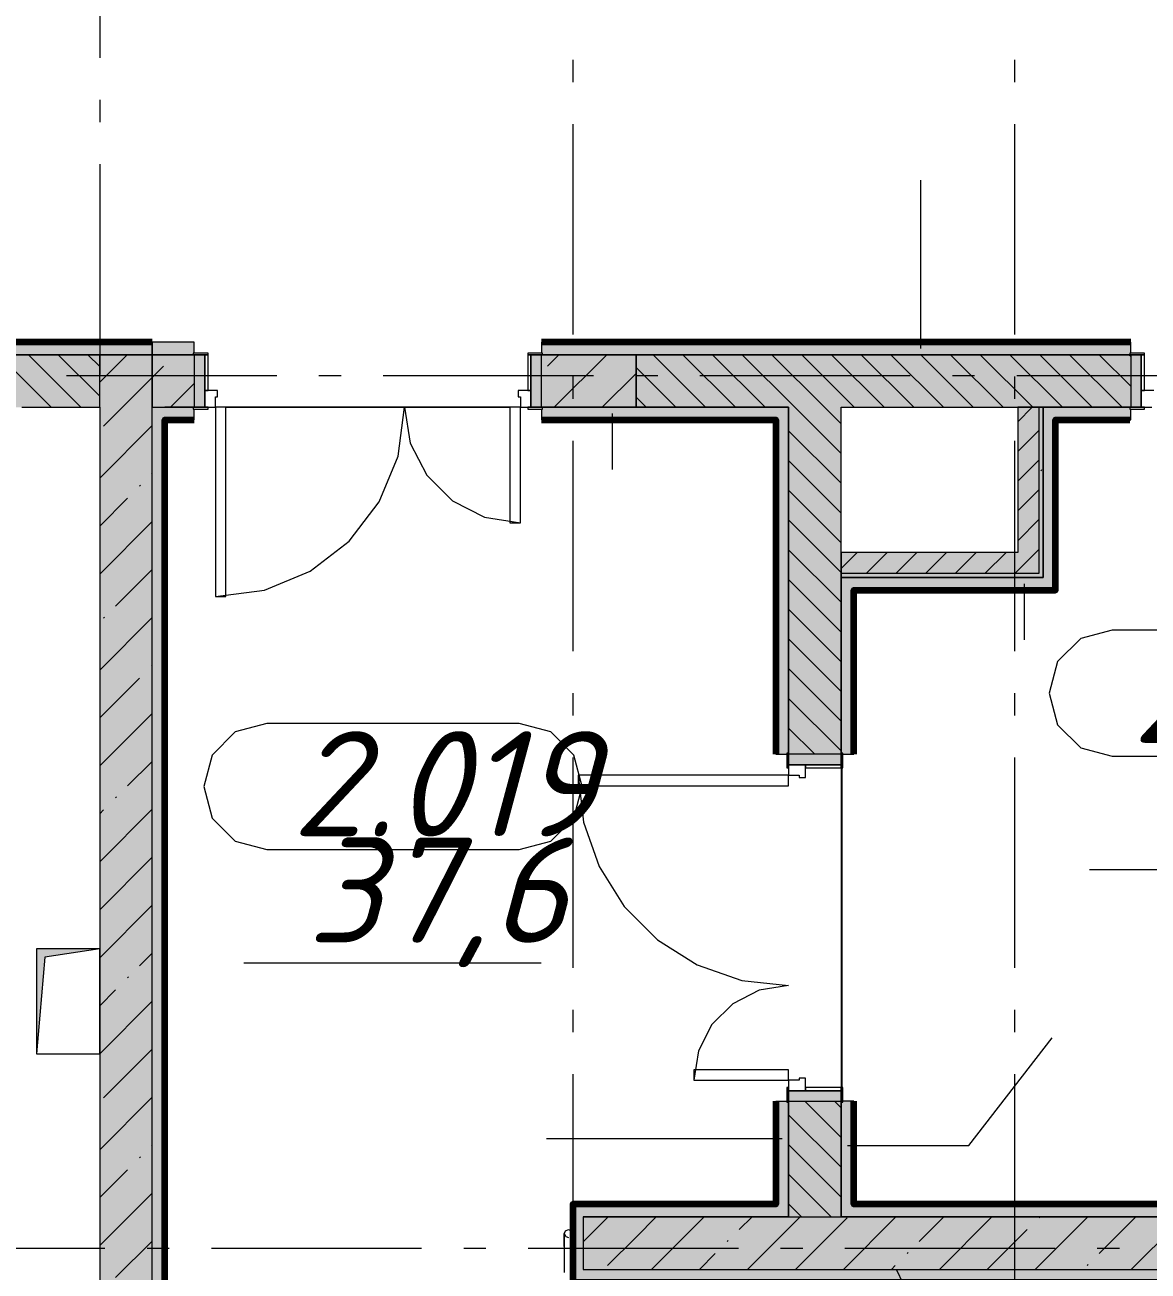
# Model space of a CAD drawing. Header units: millimetres. Extents: x -537608 to 253996, y -217170 to 186033.
# Drawn here: x -299567 to -294227, y 4442 to 10368 of the extents above; entities that cross this region are included whole.
import ezdxf

# ---------------------------------------------------------------- set-up
doc = ezdxf.new("R2010")
doc.units = ezdxf.units.MM
doc.layers.add('16) Лак 1.6м', color=160, linetype='Continuous', lineweight=90)
doc.layers.add('PDF _Геометрия', color=7, linetype='Continuous')
doc.layers.add('PDF _Текст', color=7, linetype='Continuous')
doc.layers.add('PDF _Сплошная заливка', color=7, linetype='Continuous', true_color=0xffffff)
doc.styles.add('PDF ISOCPEUR Italic', font='isocpeui.ttf')

msp = doc.modelspace()

# ---------------------------------------------------------------- hatches: boundary and pattern name
at = {"layer": 'PDF _Сплошная заливка', "true_color": 0xff7d7d, "transparency": 33554559}
h = msp.add_hatch(color=11, dxfattribs=at)
h.paths.add_polyline_path([(-298961.3577, 8799.3465), (-298961.3577, 8859.345), (-300471.358, 8859.345), (-300471.358, 8807.3447), (-300466.3589, 8807.3447), (-300466.3589, 8799.3465), (-299211.3587, 8799.3465)], flags=0)
h.paths.add_polyline_path([(-302661.3562, 8799.3465), (-301626.3578, 8799.3465), (-301626.3578, 8807.3447), (-301621.3587, 8807.3447), (-301621.3587, 8859.345), (-309051.3594, 8859.345), (-309051.3594, 8799.3465), (-302984.786, 8799.3465)], flags=0)
h.paths.add_polyline_path([(-310811.3609, 8799.3465), (-310811.3609, 8859.345), (-311771.359, 8859.345), (-311771.359, 8799.3465), (-311161.3581, 8799.3465)], flags=0)
h.paths.add_polyline_path([(-312471.362, 8799.3465), (-312471.362, 8859.345), (-312691.3594, 8859.345), (-312691.3594, 8799.3465)], flags=0)
h.paths.add_polyline_path([(-313391.3625, 8799.3465), (-313391.3625, 8859.345), (-313641.3592, 8859.345), (-313641.3592, 8799.3465)], flags=0)
h.paths.add_polyline_path([(-315311.3629, 8799.3465), (-315311.3629, 8859.345), (-317776.3623, 8859.345), (-317776.3623, 8799.3465), (-316392.4345, 8799.3465)], flags=0)
h.paths.add_polyline_path([(-314341.3622, 8799.3465), (-314341.3622, 8859.345), (-314611.3599, 8859.345), (-314611.3599, 8799.3465)], flags=0)
h.paths.add_polyline_path([(-319744.3478, 8799.3465), (-319537.3627, 8799.3465), (-319536.3637, 8859.345), (-322926.3628, 8859.345), (-322926.3628, 8799.3465), (-320161.3621, 8799.3465)], flags=0)
h.paths.add_polyline_path([(-324686.3642, 8799.3465), (-324686.3642, 8859.345), (-325065.3617, 8859.345), (-325065.3617, 8799.3465), (-324772.2154, 8799.3465)], flags=0)
at = {"layer": 'PDF _Сплошная заливка', "true_color": 0x6a8dc8, "transparency": 33554559}
h = msp.add_hatch(color=153, dxfattribs=at)
h.paths.add_polyline_path([(-292654.3551, 8799.3465), (-291521.3543, 8799.3465), (-291521.3543, 8859.345), (-292659.3564, 8859.345), (-292659.3564, 8807.3447), (-292654.3551, 8807.3447), (-292654.3551, 8799.6091)], flags=0)
h.paths.add_polyline_path([(-294605.0051, 8799.3465), (-294314.3562, 8799.3465), (-294314.3562, 8807.3447), (-294309.3571, 8807.3447), (-294309.3571, 8859.345), (-297111.3583, 8859.345), (-297111.3583, 8807.3447), (-297106.3549, 8807.3447), (-297106.3549, 8799.3465), (-296280.9595, 8799.3465)], flags=0)
h.paths.add_polyline_path([(-298766.356, 8799.3465), (-298766.356, 8807.3447), (-298761.3568, 8807.3447), (-298761.3568, 8859.345), (-298961.3577, 8859.345), (-298961.3577, 8799.3465)], flags=0)
at = {"layer": 'PDF _Сплошная заливка', "transparency": 33554559}
h = msp.add_hatch(color=256, dxfattribs=at)
h.paths.add_polyline_path([(-299632.8727, 8549.3454), (-299211.3587, 8549.3454), (-299211.3587, 8799.3465), (-300471.358, 8799.3465), (-300471.358, 8549.3454), (-299681.3572, 8549.3454)], flags=0)
h.paths.add_polyline_path([(-302041.357, 8549.3454), (-301621.3587, 8549.3454), (-301621.3587, 8799.3465), (-302161.3584, 8797.9513), (-302161.3584, 8549.3454), (-302061.358, 8549.3454)], flags=0)
h.paths.add_polyline_path([(-302984.786, 8549.3454), (-302661.3562, 8549.3454), (-302661.3562, 8799.3465), (-308161.3582, 8797.9513), (-308161.3582, 8549.3454), (-304461.3596, 8549.3454)], flags=0)
h.paths.add_polyline_path([(-308850.6309, 8549.3454), (-308661.3603, 8549.3454), (-308661.3603, 8799.3465), (-309049.3615, 8797.3464), (-309049.3615, 8549.3454)], flags=0)
h.paths.add_polyline_path([(-311101.3596, 8549.3454), (-310813.3588, 8551.3454), (-310811.3609, 8799.3465), (-311161.3581, 8797.9513), (-311161.3581, 8549.3454)], flags=0)
h.paths.add_polyline_path([(-312691.3594, 8549.3454), (-312471.362, 8549.3454), (-312471.362, 8799.3465), (-312691.3594, 8797.9513), (-312691.3594, 8634.3462)], flags=0)
h.paths.add_polyline_path([(-313391.3625, 8549.3454), (-313391.3625, 8799.3465), (-313641.3592, 8797.9513), (-313641.3592, 8549.3454), (-313481.3602, 8549.3454)], flags=0)
h.paths.add_polyline_path([(-311661.3603, 8549.3454), (-311661.3603, 8799.3465), (-311771.359, 8797.9513), (-311771.359, 8549.3454)], flags=0)
h.paths.add_polyline_path([(-314611.3599, 8549.3454), (-314341.3622, 8549.3454), (-314341.3622, 8799.3465), (-314611.3599, 8797.9513), (-314611.3599, 8634.3462)], flags=0)
h.paths.add_polyline_path([(-315311.3629, 8549.3454), (-315311.3629, 8799.3465), (-317161.3622, 8797.9513), (-317161.3622, 8549.3454), (-315401.3607, 8549.3454)], flags=0)
h.paths.add_polyline_path([(-317776.3623, 8549.3454), (-317661.3601, 8551.3454), (-317661.3601, 8799.3465), (-317774.36, 8797.3464), (-317776.3623, 8551.3454)], flags=0)
h.paths.add_polyline_path([(-319744.3478, 8549.3454), (-319538.3617, 8551.3454), (-319537.3627, 8799.3465), (-320161.3621, 8799.3465), (-320161.3621, 8549.3454)], flags=0)
for points in [[(-299211.3587, 1299.3446), (-298961.3577, 1299.3446), (-298961.3577, 8799.3465), (-299211.3587, 8799.3465), (-299211.3587, 1678.1138)], [(-294746.3551, 7739.3458), (-294746.3551, 7759.3446), (-295686.3565, 7759.3446), (-295686.3565, 7739.3458), (-294846.3555, 7739.3458)], [(-296909.4413, 4449.345), (-296661.3564, 4449.345), (-296661.3564, 4699.344), (-296912.3564, 4699.344), (-296912.3564, 4449.345)], [(-291253.0918, 4449.345), (-291211.3547, 4449.345), (-291211.3547, 4699.344), (-296661.3564, 4699.344), (-296661.3564, 4449.345), (-291461.3557, 4449.345)]]:
    msp.add_hatch(color=256, dxfattribs=at).paths.add_polyline_path(points)
h = msp.add_hatch(color=256, dxfattribs=at)
h.paths.add_polyline_path([(-297111.3583, 8549.3454), (-296661.3564, 8549.3454), (-296661.3564, 8799.3465), (-297111.3583, 8799.3465)], flags=0)
h.paths.add_polyline_path([(-298761.3568, 8549.3454), (-298761.3568, 8799.3465), (-298961.3577, 8799.3465), (-298961.3577, 8549.3454), (-298766.356, 8549.3454)], flags=0)
h = msp.add_hatch(color=256, dxfattribs=at)
h.paths.add_polyline_path([(-291461.3557, 8549.3454), (-291461.3557, 8799.3465), (-292659.3564, 8797.9513), (-292659.3564, 8549.3454), (-292180.3564, 8549.3454)], flags=0)
h.paths.add_polyline_path([(-294605.0051, 8549.3454), (-294309.3571, 8549.3454), (-294309.3571, 8799.3465), (-296661.3564, 8799.3465), (-296661.3564, 8549.3454), (-294726.3541, 8549.3454)], flags=0)
at = {"layer": 'PDF _Сплошная заливка', "true_color": 0x56bc34, "transparency": 33554559}
for points in [[(-298961.3577, 1049.3435), (-298901.3591, 1049.3435), (-298901.3591, 8549.3454), (-298961.3577, 8549.3454), (-298961.3577, 1112.9913)], [(-296699.9503, 4699.344), (-295996.3561, 4699.344), (-295996.3561, 4759.3447), (-296972.355, 4759.3447), (-296972.355, 4699.344), (-296912.3564, 4699.344)], [(-291521.3543, 4699.344), (-291521.3543, 4759.3447), (-295686.3565, 4759.3447), (-295686.3565, 4699.344), (-292929.0484, 4699.344)], [(-291521.3543, 4389.3444), (-291461.3557, 4389.3444), (-291461.3557, 4449.345), (-296972.355, 4449.345), (-296972.355, 4389.3444), (-292929.0484, 4389.3444)]]:
    msp.add_hatch(color=85, dxfattribs=at).paths.add_polyline_path(points)
h = msp.add_hatch(color=85, dxfattribs=at)
h.paths.add_polyline_path([(-295996.3561, 8489.3447), (-295936.3576, 8489.3447), (-295936.3576, 8549.3454), (-297106.3549, 8549.3454), (-297106.3549, 8541.345), (-297111.3583, 8541.345), (-297111.3583, 8489.3447), (-296280.9595, 8489.3447)], flags=0)
h.paths.add_polyline_path([(-298901.3591, 8489.3447), (-298761.3568, 8489.3447), (-298761.3568, 8541.345), (-298766.356, 8541.345), (-298766.356, 8549.3454), (-298901.3591, 8549.3454)], flags=0)
at = {"layer": 'PDF _Сплошная заливка', "transparency": 33554559}
h = msp.add_hatch(color=256, dxfattribs=at)
h.paths.add_polyline_path([(-295936.3576, 4699.344), (-295686.3565, 4699.344), (-295686.3565, 5249.3442), (-295936.3576, 5249.3442), (-295936.3576, 5244.345)], flags=0)
h.paths.add_polyline_path([(-295936.3576, 6899.3448), (-295686.3565, 6899.3448), (-295686.3565, 8549.3454), (-295936.3576, 8549.3454), (-295936.3576, 6904.3439)], flags=0)
at = {"layer": 'PDF _Сплошная заливка', "true_color": 0x56bc34, "transparency": 33554559}
h = msp.add_hatch(color=85, dxfattribs=at)
h.paths.add_polyline_path([(-292240.3549, 8489.3447), (-292180.3564, 8489.3447), (-292180.3564, 8549.3454), (-292654.3551, 8548.6284), (-292654.3551, 8541.345), (-292659.3564, 8541.345), (-292659.3564, 8489.3447), (-292654.3551, 8489.3447)], flags=0)
h.paths.add_polyline_path([(-294605.0051, 8489.3447), (-294309.3571, 8489.3447), (-294309.3571, 8541.345), (-294314.3562, 8541.345), (-294314.3562, 8549.3454), (-294726.3541, 8549.3454), (-294726.3541, 8489.3447), (-294666.3556, 8489.3447)], flags=0)
h = msp.add_hatch(color=85, dxfattribs=at)
h.paths.add_polyline_path([(-295936.3576, 4699.344), (-295936.9691, 5244.345), (-295944.358, 5244.345), (-295944.358, 5249.3442), (-295996.3561, 5249.3442), (-295996.3561, 4699.344)], flags=0)
h.paths.add_polyline_path([(-295996.3561, 6899.3448), (-295944.358, 6899.3448), (-295944.358, 6904.3439), (-295936.3576, 6904.3439), (-295936.3576, 8489.3447), (-295996.3561, 8489.3447), (-295996.3561, 7373.983)], flags=0)
h = msp.add_hatch(color=85, dxfattribs=at)
h.paths.add_polyline_path([(-295686.3565, 4759.3447), (-295626.3581, 4759.3447), (-295626.3581, 5249.3442), (-295678.3562, 5249.3442), (-295678.3562, 5244.345), (-295686.3565, 5244.345)], flags=0)
h.paths.add_polyline_path([(-295626.3581, 6899.3448), (-295626.3581, 7739.3458), (-295686.3565, 7739.3458), (-295685.9733, 6904.3439), (-295678.3562, 6904.3439), (-295678.3562, 6899.3448)], flags=0)

# ---------------------------------------------------------------- linework, layer by layer
at = {"layer": '16) Лак 1.6м'}
for p, q in [((-298961.3577, 8859.345), (-300471.358, 8859.345)), ((-294309.3571, 8859.345), (-297111.3583, 8859.345))]:
    msp.add_line(p, q, dxfattribs=at)
for points in [[(-295996.3561, 5249.3442), (-295996.3561, 4759.3447), (-296961.3577, 4759.3447), (-296961.3577, 4389.3444), (-291521.3543, 4389.3444), (-291521.3543, 1359.1708), (-291771.3553, 1359.1708), (-291771.3553, 1109.3442), (-298901.3591, 1109.3442), (-298901.3591, 8489.3447), (-298761.3568, 8489.3447)], [(-297111.3583, 8489.3447), (-295996.3561, 8489.3447), (-295996.3561, 6899.3448)], [(-295626.3581, 6899.3448), (-295626.3581, 7679.3451), (-294666.3556, 7679.3451), (-294666.3556, 8489.3447), (-294314.3562, 8489.3447)], [(-292659.3564, 8489.3447), (-292240.3549, 8489.3447), (-292240.3549, 7879.3459), (-291521.3543, 7879.3459), (-291521.3543, 4759.3447), (-295626.3581, 4759.3447), (-295626.3581, 5249.3442)]]:
    msp.add_lwpolyline(points, dxfattribs=at)
at = {"layer": 'PDF _Геометрия', "color": 253, "lineweight": 9, "true_color": 0xaaaaaa}
for p, q in [((-299211.3587, 11211.5145), (-299211.3587, 10211.5123)), ((-296961.3577, 10201.4214), (-296961.3577, 10095.5886)), ((-294861.3574, 10201.4214), (-294861.3574, 10095.5886)), ((-299211.3587, 10011.5136), (-299211.3587, 9905.6809)), ((-296961.3577, 9895.59), (-296961.3577, 8895.5878)), ((-294861.3574, 9895.59), (-294861.3574, 8895.5878)), ((-299211.3587, 9705.68), (-299211.3587, 8705.68)), ((-298368.955, 8699.346), (-299368.955, 8699.346)), ((-298063.1192, 8699.346), (-298168.9541, 8699.346)), ((-296863.1184, 8699.346), (-297863.1184, 8699.346)), ((-296961.3577, 8695.5891), (-296961.3577, 8589.7563)), ((-296557.2869, 8699.346), (-296663.1218, 8699.346)), ((-295357.2861, 8699.346), (-296357.286, 8699.346)), ((-295051.4546, 8699.346), (-295157.2852, 8699.346)), ((-294861.3574, 8695.5891), (-294861.3574, 8589.7563)), ((-293851.4538, 8699.346), (-294851.4538, 8699.346)), ((-299211.3587, 8505.6792), (-299211.3587, 8399.8463)), ((-296961.3577, 8389.7555), (-296961.3577, 7389.7555)), ((-294861.3574, 8389.7555), (-294861.3574, 7389.7555)), ((-299211.3587, 8199.8455), (-299211.3587, 7199.8456)), ((-294396.9177, 7489.9497), (-294546.9183, 7449.7562)), ((-293196.919, 7489.9497), (-294396.9177, 7489.9497)), ((-294546.9183, 7449.7562), (-294656.7276, 7339.949)), ((-294656.7276, 7339.949), (-294696.919, 7189.9485)), ((-296961.3577, 7189.7547), (-296961.3577, 7083.9218)), ((-294861.3574, 7189.7547), (-294861.3574, 7083.9218)), ((-294696.919, 7189.9485), (-294656.7276, 7039.9478)), ((-299211.3587, 6999.8468), (-299211.3587, 6894.0119)), ((-298566.8933, 7005.6921), (-298676.6983, 6895.8828)), ((-298416.8927, 7045.8835), (-298566.8933, 7005.6921)), ((-297216.8919, 7045.8835), (-298416.8927, 7045.8835)), ((-297066.8912, 7005.6921), (-297216.8919, 7045.8835)), ((-296957.0819, 6895.8828), (-297066.8912, 7005.6921)), ((-294656.7276, 7039.9478), (-294546.9183, 6930.1407)), ((-298676.6983, 6895.8828), (-298716.894, 6745.8844)), ((-296961.3577, 6883.921), (-296961.3577, 5883.9211)), ((-296916.8906, 6745.8844), (-296957.0819, 6895.8828)), ((-294861.3574, 6883.921), (-294861.3574, 5883.9211)), ((-294546.9183, 6930.1407), (-294396.9177, 6889.9493)), ((-294396.9177, 6889.9493), (-293196.919, 6889.9493)), ((-298716.894, 6745.8844), (-298676.6983, 6595.8837)), ((-296957.0819, 6595.8837), (-296916.8906, 6745.8844)), ((-299211.3587, 6694.0132), (-299211.3587, 5694.0132)), ((-298676.6983, 6595.8837), (-298566.8933, 6486.0766)), ((-297066.8912, 6486.0766), (-296957.0819, 6595.8837)), ((-298566.8933, 6486.0766), (-298416.8927, 6445.8831)), ((-297216.8919, 6445.8831), (-297066.8912, 6486.0766)), ((-298416.8927, 6445.8831), (-297216.8919, 6445.8831)), ((-294505.9562, 6351.9131), (-293093.0454, 6351.9131)), ((-299211.3587, 5974.3451), (-299511.3557, 5974.3451)), ((-299511.3557, 5974.3451), (-299511.3557, 5474.3451)), ((-299471.3581, 5934.3454), (-299511.3557, 5474.3451)), ((-299211.3587, 5974.3451), (-299471.3581, 5934.3454)), ((-299211.3587, 5474.3451), (-299211.3587, 5974.3451)), ((-298525.9312, 5907.849), (-297113.0161, 5907.849)), ((-296961.3577, 5683.9223), (-296961.3577, 5578.0874)), ((-294861.3574, 5683.9223), (-294861.3574, 5578.0874)), ((-299511.3557, 5474.3451), (-299211.3587, 5474.3451)), ((-299211.3587, 5494.0124), (-299211.3587, 5388.1796)), ((-296961.3577, 5378.0887), (-296961.3577, 4378.0887)), ((-294861.3574, 5378.0887), (-294861.3574, 4378.0887)), ((-299211.3587, 5188.1788), (-299211.3587, 4188.1788)), ((-295686.3565, 4899.3448), (-295686.3565, 4906.3441)), ((-299186.3629, 4549.3433), (-300186.3628, 4549.3433)), ((-298880.5271, 4549.3433), (-298986.3621, 4549.3433)), ((-297680.5263, 4549.3433), (-298680.5263, 4549.3433)), ((-297374.6948, 4549.3433), (-297480.5254, 4549.3433)), ((-296174.6939, 4549.3433), (-297174.6939, 4549.3433)), ((-295868.8582, 4549.3433), (-295974.6932, 4549.3433)), ((-294668.8617, 4549.3433), (-295668.8617, 4549.3433)), ((-294363.0259, 4549.3433), (-294468.8608, 4549.3433)), ((-295390.1014, 4379.3439), (-295422.7445, 4449.345))]:
    msp.add_line(p, q, dxfattribs=at)
at = {"layer": 'PDF _Геометрия', "lineweight": 9}
for p, q in [((-295307.4452, 8829.3457), (-295307.4452, 9629.3448)), ((-298761.3568, 8859.345), (-298961.3577, 8859.345)), ((-298961.3577, 8859.345), (-298961.3577, 8799.3465)), ((-298961.3577, 8799.3465), (-298961.3577, 8859.345)), ((-298761.3568, 8807.3447), (-298761.3568, 8859.345)), ((-297111.3583, 8859.345), (-297111.3583, 8807.3447)), ((-294309.3571, 8807.3447), (-294309.3571, 8859.345)), ((-299211.3587, 8799.3465), (-300466.3589, 8799.3465)), ((-300466.3589, 8799.3465), (-299211.3587, 8799.3465)), ((-299441.8583, 8549.3454), (-299691.8594, 8799.3465)), ((-299300.435, 8549.3454), (-299550.4361, 8799.3465)), ((-299211.3587, 8601.688), (-299409.0172, 8799.3465)), ((-299211.3587, 8743.1091), (-299267.5939, 8799.3465)), ((-299211.3587, 8668.7267), (-299080.7389, 8799.3465)), ((-298961.3577, 8799.3465), (-299211.3587, 8799.3465)), ((-299211.3587, 8549.3454), (-299211.3587, 8799.3465)), ((-299211.3587, 8799.3465), (-298961.3577, 8799.3465)), ((-298961.3577, 8549.3454), (-298961.3577, 8799.3465)), ((-298961.3577, 8799.3465), (-298766.356, 8799.3465)), ((-298766.356, 8799.3465), (-298961.3577, 8799.3465)), ((-298961.3577, 8799.3465), (-298961.3577, 8549.3454)), ((-298696.3591, 8807.3447), (-298766.356, 8807.3447)), ((-298766.356, 8807.3447), (-298766.356, 8799.3465)), ((-298766.356, 8799.3465), (-298696.3591, 8799.3465)), ((-298711.3565, 8799.3465), (-298761.3568, 8799.3465)), ((-298761.3568, 8799.3465), (-298761.3568, 8549.3454)), ((-298711.3565, 8549.3454), (-298711.3565, 8799.3465)), ((-298696.3591, 8799.3465), (-298711.3565, 8799.3465)), ((-298711.3565, 8799.3465), (-298711.3565, 8629.3449)), ((-298696.3591, 8799.3465), (-298696.3591, 8807.3447)), ((-298696.3591, 8629.3449), (-298696.3591, 8799.3465)), ((-297176.356, 8807.3447), (-297176.356, 8799.3465)), ((-297106.3549, 8807.3447), (-297176.356, 8807.3447)), ((-297176.356, 8799.3465), (-297176.356, 8629.3449)), ((-297161.3585, 8799.3465), (-297176.356, 8799.3465)), ((-297176.356, 8799.3465), (-297106.3549, 8799.3465)), ((-297161.3585, 8799.3465), (-297161.3585, 8549.3454)), ((-297111.3583, 8799.3465), (-297161.3585, 8799.3465)), ((-297161.3585, 8629.3449), (-297161.3585, 8799.3465)), ((-297111.3583, 8549.3454), (-297111.3583, 8799.3465)), ((-297106.3549, 8799.3465), (-297106.3549, 8807.3447)), ((-296661.3564, 8799.3465), (-297106.3549, 8799.3465)), ((-297106.3549, 8799.3465), (-296661.3564, 8799.3465)), ((-297082.6337, 8744.5645), (-297027.8538, 8799.3465)), ((-297049.7537, 8549.3454), (-296799.7526, 8799.3465)), ((-296661.3564, 8549.3454), (-296661.3564, 8799.3465)), ((-296661.3564, 8799.3465), (-294314.3562, 8799.3465)), ((-294314.3562, 8799.3465), (-296661.3564, 8799.3465)), ((-296661.3564, 8799.3465), (-296661.3564, 8549.3454)), ((-296330.5894, 8549.3454), (-296580.5861, 8799.3465)), ((-296189.1662, 8549.3454), (-296439.1672, 8799.3465)), ((-296047.7429, 8549.3454), (-296297.7439, 8799.3465)), ((-295906.3239, 8549.3454), (-296156.325, 8799.3465)), ((-295764.9007, 8549.3454), (-296014.9017, 8799.3465)), ((-295623.4817, 8549.3454), (-295873.4827, 8799.3465)), ((-295482.0584, 8549.3454), (-295732.0595, 8799.3465)), ((-295340.6395, 8549.3454), (-295590.6362, 8799.3465)), ((-295199.2162, 8549.3454), (-295449.2172, 8799.3465)), ((-295057.7972, 8549.3454), (-295307.794, 8799.3465)), ((-294916.3739, 8549.3454), (-295166.375, 8799.3465)), ((-294774.9507, 8549.3454), (-295024.9517, 8799.3465)), ((-294633.5317, 8549.3454), (-294883.5328, 8799.3465)), ((-294492.1084, 8549.3454), (-294742.1095, 8799.3465)), ((-294350.6894, 8549.3454), (-294600.6862, 8799.3465)), ((-294309.3571, 8649.4341), (-294459.2673, 8799.3465)), ((-294309.3571, 8790.8552), (-294317.844, 8799.3465)), ((-294244.355, 8807.3447), (-294314.3562, 8807.3447)), ((-294314.3562, 8807.3447), (-294314.3562, 8799.3465)), ((-294314.3562, 8799.3465), (-294244.355, 8799.3465)), ((-294259.3568, 8799.3465), (-294309.3571, 8799.3465)), ((-294309.3571, 8799.3465), (-294309.3571, 8549.3454)), ((-294259.3568, 8549.3454), (-294259.3568, 8799.3465)), ((-294244.355, 8799.3465), (-294259.3568, 8799.3465)), ((-294259.3568, 8799.3465), (-294259.3568, 8629.3449)), ((-294244.355, 8799.3465), (-294244.355, 8807.3447)), ((-294244.355, 8629.3449), (-294244.355, 8799.3465)), ((-298961.3577, 8690.6287), (-298907.4218, 8744.5645)), ((-296472.0084, 8549.3454), (-296661.3564, 8738.6935)), ((-299192.5462, 8459.4423), (-298961.3577, 8690.6287)), ((-298874.5419, 8549.3454), (-298761.3568, 8662.5305)), ((-296821.6568, 8549.3454), (-296661.3564, 8709.6436)), ((-298651.3581, 8629.3449), (-298711.3565, 8629.3449)), ((-298711.3565, 8629.3449), (-298711.3565, 8549.3454)), ((-298711.3565, 8629.3449), (-298696.3591, 8629.3449)), ((-298661.3563, 8549.3454), (-298661.3563, 8599.3456)), ((-298661.3563, 8599.3456), (-298651.3581, 8599.3456)), ((-298651.3581, 8599.3456), (-298651.3581, 8629.3449)), ((-297161.3585, 8629.3449), (-297221.3571, 8629.3449)), ((-297221.3571, 8629.3449), (-297221.3571, 8599.3456)), ((-297221.3571, 8599.3456), (-297211.3588, 8599.3456)), ((-297211.3588, 8599.3456), (-297211.3588, 8549.3454)), ((-297176.356, 8629.3449), (-297161.3585, 8629.3449)), ((-297161.3585, 8549.3454), (-297161.3585, 8629.3449)), ((-296613.4317, 8549.3454), (-296661.3564, 8597.2723)), ((-294199.354, 8629.3449), (-294259.3568, 8629.3449)), ((-294259.3568, 8629.3449), (-294259.3568, 8549.3454)), ((-294259.3568, 8629.3449), (-294244.355, 8629.3449)), ((-299581.3569, 8549.3454), (-299211.3587, 8549.3454)), ((-299211.3587, 8549.3454), (-299211.3587, 1299.3446)), ((-298961.3577, 1299.3446), (-298961.3577, 8549.3454)), ((-298961.3577, 1299.3446), (-298961.3577, 8549.3454)), ((-298961.3577, 8549.3454), (-298901.3591, 8549.3454)), ((-298901.3591, 8549.3454), (-298766.356, 8549.3454)), ((-298766.356, 8549.3454), (-298901.3591, 8549.3454)), ((-298696.3591, 8549.3454), (-298766.356, 8549.3454)), ((-298766.356, 8549.3454), (-298766.356, 8541.345)), ((-298766.356, 8541.345), (-298696.3591, 8541.345)), ((-298761.3568, 8549.3454), (-298711.3565, 8549.3454)), ((-298761.3568, 8489.3447), (-298761.3568, 8541.345)), ((-298696.3591, 8550.3444), (-298711.3565, 8550.3444)), ((-298711.3565, 8550.3444), (-298711.3565, 8549.3454)), ((-298711.3565, 8549.3454), (-298661.3563, 8549.3454)), ((-298711.3565, 8549.3454), (-298696.3591, 8549.3454)), ((-298696.3591, 8549.3454), (-298696.3591, 8550.3444)), ((-298696.3591, 8541.345), (-298696.3591, 8549.3454)), ((-298611.3561, 8549.3454), (-298661.3563, 8549.3454)), ((-298661.3563, 8549.3454), (-298661.3563, 7649.3458)), ((-298611.3561, 7649.3458), (-298611.3561, 8549.3454)), ((-297792.0235, 8316.4086), (-297761.3568, 8549.3454)), ((-297761.3568, 8549.3454), (-297734.4362, 8379.3869)), ((-297211.3588, 8549.3454), (-297261.3547, 8549.3454)), ((-297261.3547, 8549.3454), (-297261.3547, 7999.3451)), ((-297211.3588, 7999.3451), (-297211.3588, 8549.3454)), ((-297211.3588, 8549.3454), (-297161.3585, 8549.3454)), ((-297176.356, 8550.3444), (-297176.356, 8549.3454)), ((-297161.3585, 8550.3444), (-297176.356, 8550.3444)), ((-297176.356, 8549.3454), (-297161.3585, 8549.3454)), ((-297176.356, 8549.3454), (-297176.356, 8541.345)), ((-297106.3549, 8549.3454), (-297176.356, 8549.3454)), ((-297176.356, 8541.345), (-297106.3549, 8541.345)), ((-297161.3585, 8549.3454), (-297161.3585, 8550.3444)), ((-297161.3585, 8549.3454), (-297111.3583, 8549.3454)), ((-297111.3583, 8541.345), (-297111.3583, 8489.3447)), ((-297106.3549, 8541.345), (-297106.3549, 8549.3454)), ((-296661.3564, 8549.3454), (-297106.3549, 8549.3454)), ((-297106.3549, 8549.3454), (-296661.3564, 8549.3454)), ((-295936.3576, 8549.3454), (-296661.3564, 8549.3454)), ((-296661.3564, 8549.3454), (-295936.3576, 8549.3454)), ((-295936.3576, 8549.3454), (-295936.3576, 8489.3447)), ((-295936.3576, 8489.3447), (-295936.3576, 8549.3454)), ((-295686.3565, 8329.3781), (-295906.3239, 8549.3454)), ((-295686.3565, 8470.7992), (-295764.9007, 8549.3454)), ((-295686.3565, 7739.3458), (-295686.3565, 8549.3454)), ((-295686.3565, 8549.3454), (-294726.3541, 8549.3454)), ((-294846.3555, 8480.8642), (-294777.8744, 8549.3454)), ((-294746.3551, 8549.3454), (-294846.3555, 8549.3454)), ((-294846.3555, 8549.3454), (-294846.3555, 7859.345)), ((-294726.3541, 8549.3454), (-294746.3551, 8549.3454)), ((-294746.3551, 8549.3454), (-294746.3551, 7759.3446)), ((-294726.3541, 7739.3458), (-294726.3541, 8549.3454)), ((-294314.3562, 8549.3454), (-294726.3541, 8549.3454)), ((-294726.3541, 8549.3454), (-294726.3541, 8489.3447)), ((-294726.3541, 8549.3454), (-294314.3562, 8549.3454)), ((-294244.355, 8549.3454), (-294314.3562, 8549.3454)), ((-294314.3562, 8549.3454), (-294314.3562, 8541.345)), ((-294314.3562, 8541.345), (-294244.355, 8541.345)), ((-294309.3571, 8549.3454), (-294259.3568, 8549.3454)), ((-294309.3571, 8489.3447), (-294309.3571, 8541.345)), ((-294244.355, 8550.3444), (-294259.3568, 8550.3444)), ((-294259.3568, 8550.3444), (-294259.3568, 8549.3454)), ((-294259.3568, 8549.3454), (-294209.3566, 8549.3454)), ((-294259.3568, 8549.3454), (-294244.355, 8549.3454)), ((-294244.355, 8549.3454), (-294244.355, 8550.3444)), ((-294244.355, 8541.345), (-294244.355, 8549.3454)), ((-298901.3591, 1049.3435), (-298901.3591, 8489.3447)), ((-298901.3591, 8489.3447), (-298761.3568, 8489.3447)), ((-297111.3583, 8489.3447), (-295996.3561, 8489.3447)), ((-296774.0636, 8519.3461), (-296774.0636, 8253.1957)), ((-295996.3561, 8489.3447), (-295996.3561, 6899.3448)), ((-295936.3576, 8489.3447), (-295936.3576, 6904.3439)), ((-295936.3576, 6904.3439), (-295936.3576, 8489.3447)), ((-294726.3541, 8489.3447), (-294726.3541, 7739.3458)), ((-294666.3556, 7739.3458), (-294666.3556, 8489.3447)), ((-294666.3556, 8489.3447), (-294309.3571, 8489.3447)), ((-299211.3587, 8212.5307), (-298961.3577, 8462.5297)), ((-295686.3565, 8187.9569), (-295936.3576, 8437.9558)), ((-294846.3555, 8339.4431), (-294746.3551, 8439.4435)), ((-297734.4362, 8379.3869), (-297656.3141, 8226.0642)), ((-297881.9352, 8099.3456), (-297792.0235, 8316.4086)), ((-295686.3565, 8046.5358), (-295936.3576, 8296.5347)), ((-294846.3555, 8198.022), (-294746.3551, 8298.0224)), ((-299021.4681, 8174.318), (-299016.7273, 8179.0609)), ((-298964.445, 8231.3433), (-298961.3577, 8234.4306)), ((-297656.3141, 8226.0642), (-297534.6378, 8104.3857)), ((-295686.3565, 7905.1147), (-295936.3576, 8155.1136)), ((-294846.3555, 8056.6009), (-294746.3551, 8156.6012)), ((-299211.3587, 7984.4317), (-299078.4956, 8117.2948)), ((-298024.9602, 7912.9493), (-297881.9352, 8099.3456)), ((-297534.6378, 8104.3857), (-297381.3173, 8026.2636)), ((-299211.3587, 7756.3326), (-298961.3577, 8006.3337)), ((-297381.3173, 8026.2636), (-297211.3588, 7999.3451)), ((-295686.3565, 7763.6936), (-295936.3576, 8013.6925)), ((-294846.3555, 7915.1797), (-294746.3551, 8015.1801)), ((-297261.3547, 7999.3451), (-297211.3588, 7999.3451)), ((-298211.3587, 7769.922), (-298024.9602, 7912.9493)), ((-295686.3565, 7622.2703), (-295936.3576, 7872.2713)), ((-295686.3565, 7782.2865), (-295609.298, 7859.345)), ((-294846.3555, 7859.345), (-295686.3565, 7859.345)), ((-295686.3565, 7859.345), (-295686.3565, 7759.3446)), ((-295567.8752, 7759.3446), (-295467.8748, 7859.345)), ((-295426.4562, 7759.3446), (-295326.4558, 7859.345)), ((-295285.0329, 7759.3446), (-295185.0325, 7859.345)), ((-295143.6097, 7759.3446), (-295043.6136, 7859.345)), ((-295002.1907, 7759.3446), (-294902.1903, 7859.345)), ((-294846.3555, 7773.7586), (-294746.3551, 7873.7569)), ((-299135.5188, 7604.0713), (-298961.3577, 7778.2346)), ((-298428.4196, 7680.0125), (-298211.3587, 7769.922)), ((-294860.7674, 7759.3446), (-294846.3555, 7773.7586)), ((-295686.3565, 7480.8492), (-295936.3576, 7730.8502)), ((-295686.3565, 7759.3446), (-295686.3565, 7739.3458)), ((-294846.3555, 7759.3446), (-295686.3565, 7759.3446)), ((-295686.3565, 7739.3458), (-294846.3555, 7739.3458)), ((-295626.3581, 7739.3458), (-295686.3565, 7739.3458)), ((-295686.3565, 7739.3458), (-295686.3565, 6904.3439)), ((-295686.3565, 6904.3439), (-295686.3565, 7739.3458)), ((-294726.3541, 7739.3458), (-295626.3581, 7739.3458)), ((-294746.3551, 7759.3446), (-294846.3555, 7759.3446)), ((-294846.3555, 7739.3458), (-294746.3551, 7739.3458)), ((-294816.4467, 7709.3444), (-294816.4467, 7443.1961)), ((-294746.3551, 7739.3458), (-294726.3541, 7739.3458)), ((-294666.3556, 7679.3451), (-294666.3556, 7739.3458)), ((-298661.3563, 7649.3458), (-298428.4196, 7680.0125)), ((-298661.3563, 7649.3458), (-298611.3561, 7649.3458)), ((-295626.3581, 6899.3448), (-295626.3581, 7679.3451)), ((-295626.3581, 7679.3451), (-294666.3556, 7679.3451)), ((-295686.3565, 7339.428), (-295936.3576, 7589.4291)), ((-299211.3587, 7300.1366), (-298961.3577, 7550.1356)), ((-299192.5462, 7547.0482), (-299187.801, 7551.789)), ((-295686.3565, 7198.0069), (-295936.3576, 7448.008)), ((-298964.445, 7318.9492), (-298961.3577, 7322.0365)), ((-295686.3565, 7056.5858), (-295936.3576, 7306.5847)), ((-299211.3587, 7072.0375), (-299021.4681, 7261.9239)), ((-295686.3565, 6915.1647), (-295936.3576, 7165.1636)), ((-299211.3587, 6843.9385), (-298961.3577, 7093.9396)), ((-295811.9599, 6899.3448), (-295936.3576, 7023.7425)), ((-295996.3561, 6899.3448), (-295944.358, 6899.3448)), ((-295936.3576, 6904.3439), (-295944.358, 6904.3439)), ((-295944.358, 6904.3439), (-295944.358, 6834.3449)), ((-295936.3576, 6834.3449), (-295936.3576, 6904.3439)), ((-295686.3565, 6899.3448), (-295936.3576, 6899.3448)), ((-295936.3576, 6899.3448), (-295936.3576, 6849.3446)), ((-295678.3562, 6904.3439), (-295686.3565, 6904.3439)), ((-295686.3565, 6904.3439), (-295686.3565, 6834.3449)), ((-295686.3565, 6849.3446), (-295686.3565, 6899.3448)), ((-295678.3562, 6834.3449), (-295678.3562, 6904.3439)), ((-295678.3562, 6899.3448), (-295626.3581, 6899.3448)), ((-299078.4956, 6748.7025), (-298961.3577, 6865.8405)), ((-295944.358, 6834.3449), (-295936.3576, 6834.3449)), ((-295856.3581, 6849.3446), (-295936.3576, 6849.3446)), ((-295936.3576, 6849.3446), (-295936.3576, 6799.3444)), ((-295936.3576, 6849.3446), (-295686.3565, 6849.3446)), ((-295935.3543, 6849.3446), (-295936.3576, 6849.3446)), ((-295936.3576, 6849.3446), (-295936.3576, 6834.3449)), ((-295936.3576, 6834.3449), (-295935.3543, 6834.3449)), ((-295935.3543, 6834.3449), (-295935.3543, 6849.3446)), ((-295856.3581, 6789.3439), (-295856.3581, 6849.3446)), ((-295686.3565, 6849.3446), (-295856.3581, 6849.3446)), ((-295856.3581, 6849.3446), (-295856.3581, 6834.3449)), ((-295856.3581, 6834.3449), (-295686.3565, 6834.3449)), ((-295686.3565, 6834.3449), (-295686.3565, 6849.3446)), ((-295686.3565, 6834.3449), (-295678.3562, 6834.3449)), ((-296936.3576, 6799.3444), (-296936.3576, 6749.3442)), ((-295936.3576, 6799.3444), (-296936.3576, 6799.3444)), ((-296936.3576, 6799.3444), (-296911.2843, 6576.8236)), ((-295936.3576, 6749.3442), (-295936.3576, 6799.3444)), ((-295936.3576, 6799.3444), (-295886.3574, 6799.3444)), ((-295886.3574, 6799.3444), (-295886.3574, 6789.3439)), ((-295886.3574, 6789.3439), (-295856.3581, 6789.3439)), ((-299135.5188, 6691.6772), (-299130.7779, 6696.4203)), ((-296936.3576, 6749.3442), (-295936.3576, 6749.3442)), ((-299211.3587, 6387.7425), (-298961.3577, 6637.7414)), ((-299211.3587, 6615.8395), (-299192.5462, 6634.6541)), ((-296911.2843, 6576.8236), (-296837.326, 6365.4616)), ((-299211.3587, 6159.6434), (-298964.445, 6406.5551)), ((-296837.326, 6365.4616), (-296718.1901, 6175.8552)), ((-299211.3587, 5931.5444), (-298961.3577, 6181.5455)), ((-296718.1901, 6175.8552), (-296559.8446, 6017.514)), ((-296559.8446, 6017.514), (-296370.2382, 5898.376)), ((-299021.4681, 5893.3338), (-298961.3577, 5953.4464)), ((-296370.2382, 5898.376), (-296158.8784, 5824.4177)), ((-299078.4956, 5836.3085), (-299073.7547, 5841.0493)), ((-296158.8784, 5824.4177), (-295936.3576, 5799.3444)), ((-299211.3587, 5703.4454), (-299135.5188, 5779.2831)), ((-296075.4126, 5777.3196), (-296200.861, 5713.4028)), ((-295936.3576, 5799.3444), (-296075.4126, 5777.3196)), ((-299211.3587, 5475.3484), (-298961.3577, 5725.3473)), ((-296200.861, 5713.4028), (-296300.4136, 5613.848)), ((-296300.4136, 5613.848), (-296364.3305, 5488.4018)), ((-295078.6421, 5039.0178), (-294682.9119, 5551.3692)), ((-299192.5462, 5266.0619), (-298961.3577, 5497.2483)), ((-296364.3305, 5488.4018), (-296386.3553, 5349.3446)), ((-295936.3576, 5399.3448), (-296386.3553, 5399.3448)), ((-296386.3553, 5399.3448), (-296386.3553, 5349.3446)), ((-295936.3576, 5349.3446), (-295936.3576, 5399.3448)), ((-296386.3553, 5349.3446), (-295936.3576, 5349.3446)), ((-295936.3576, 5349.3446), (-295936.3576, 5299.3444)), ((-295886.3574, 5349.3446), (-295936.3576, 5349.3446)), ((-295856.3581, 5359.3451), (-295886.3574, 5359.3451)), ((-295886.3574, 5359.3451), (-295886.3574, 5349.3446)), ((-295856.3581, 5299.3444), (-295856.3581, 5359.3451)), ((-295936.3576, 5314.344), (-295944.358, 5314.344)), ((-295944.358, 5314.344), (-295944.358, 5244.345)), ((-295935.3543, 5314.344), (-295936.3576, 5314.344)), ((-295936.3576, 5314.344), (-295936.3576, 5299.3444)), ((-295936.3576, 5244.345), (-295936.3576, 5314.344)), ((-295936.3576, 5299.3444), (-295856.3581, 5299.3444)), ((-295686.3565, 5299.3444), (-295936.3576, 5299.3444)), ((-295936.3576, 5299.3444), (-295936.3576, 5249.3442)), ((-295936.3576, 5299.3444), (-295935.3543, 5299.3444)), ((-295935.3543, 5299.3444), (-295935.3543, 5314.344)), ((-295686.3565, 5314.344), (-295856.3581, 5314.344)), ((-295856.3581, 5314.344), (-295856.3581, 5299.3444)), ((-295856.3581, 5299.3444), (-295686.3565, 5299.3444)), ((-295686.3565, 5299.3444), (-295686.3565, 5314.344)), ((-295678.3562, 5314.344), (-295686.3565, 5314.344)), ((-295686.3565, 5314.344), (-295686.3565, 5244.345)), ((-295686.3565, 5249.3442), (-295686.3565, 5299.3444)), ((-295678.3562, 5244.345), (-295678.3562, 5314.344)), ((-299211.3587, 5019.1503), (-298961.3577, 5269.1514)), ((-295996.3561, 4759.3447), (-295996.3561, 5249.3442)), ((-295996.3561, 5249.3442), (-295944.358, 5249.3442)), ((-295944.358, 5244.345), (-295936.3576, 5244.345)), ((-295936.3576, 5249.3442), (-295686.3565, 5249.3442)), ((-295936.3576, 4699.344), (-295936.3576, 5244.345)), ((-295936.3576, 5244.345), (-295936.3576, 4699.344)), ((-295686.3565, 5076.6858), (-295859.0149, 5249.3442)), ((-295686.3565, 5218.107), (-295717.5916, 5249.3442)), ((-295686.3565, 4759.3447), (-295686.3565, 5244.345)), ((-295686.3565, 5244.345), (-295686.3565, 4759.3447)), ((-295686.3565, 5244.345), (-295678.3562, 5244.345)), ((-295626.3581, 5249.3442), (-295678.3562, 5249.3442)), ((-295626.3581, 4759.3447), (-295626.3581, 5249.3442)), ((-295686.3565, 4935.2647), (-295936.3576, 5185.2658)), ((-298964.445, 5037.9628), (-298961.3577, 5041.0523)), ((-295966.3569, 5070.4832), (-297087.0213, 5070.4832)), ((-295686.3565, 4793.8436), (-295936.3576, 5043.8426)), ((-295656.3573, 5039.0178), (-295078.6421, 5039.0178)), ((-299021.4681, 4980.9375), (-299016.7273, 4985.6804)), ((-299211.3587, 4791.0513), (-299078.4956, 4923.9144)), ((-295733.278, 4699.344), (-295936.3576, 4902.4214)), ((-299211.3587, 4562.9544), (-298961.3577, 4812.9532)), ((-296972.355, 4699.344), (-296972.355, 4759.3447)), ((-296972.355, 4759.3447), (-295996.3561, 4759.3447)), ((-295874.7013, 4699.344), (-295936.3576, 4761.0003)), ((-295686.3565, 4699.344), (-295686.3565, 4759.3447)), ((-295686.3565, 4759.3447), (-295686.3565, 4699.344)), ((-291521.3543, 4759.3447), (-295626.3581, 4759.3447)), ((-296972.355, 4449.345), (-296972.355, 4699.344)), ((-296912.3564, 4580.9681), (-296793.9784, 4699.344)), ((-296912.3564, 4699.344), (-295996.3561, 4699.344)), ((-296661.3564, 4699.344), (-296912.3564, 4699.344)), ((-296912.3564, 4699.344), (-296912.3564, 4449.345)), ((-296661.3564, 4603.8691), (-296565.8815, 4699.344)), ((-295936.3576, 4699.344), (-296661.3564, 4699.344)), ((-296587.7813, 4449.345), (-296337.7846, 4699.344)), ((-296170.2374, 4638.79), (-296109.6834, 4699.344)), ((-296131.5876, 4449.345), (-295881.5864, 4699.344)), ((-295996.3561, 4699.344), (-295936.3576, 4699.344)), ((-295936.3576, 4699.344), (-295686.3565, 4699.344)), ((-295903.4863, 4449.345), (-295657.0161, 4695.8153)), ((-291521.3543, 4699.344), (-295686.3565, 4699.344)), ((-295686.3565, 4699.344), (-291521.3543, 4699.344)), ((-295675.3894, 4449.345), (-295425.3884, 4699.344)), ((-295314.8685, 4581.7668), (-295197.2914, 4699.344)), ((-295219.1913, 4449.345), (-294969.1902, 4699.344)), ((-294762.9931, 4449.345), (-294512.9964, 4699.344)), ((-294744.6241, 4695.8153), (-294741.0933, 4699.344)), ((-294459.4998, 4524.7415), (-294284.8952, 4699.344)), ((-294306.7993, 4449.345), (-294056.7983, 4699.344)), ((-297002.3629, 4619.3445), (-296996.3131, 4633.6746)), ((-296996.3131, 4633.6746), (-296982.3619, 4639.3454)), ((-296982.3619, 4639.3454), (-296972.355, 4635.1214)), ((-294991.0944, 4449.345), (-294801.6473, 4638.79)), ((-299135.5188, 4410.6931), (-298961.3577, 4584.8542)), ((-297002.3629, 4618.296), (-297002.3629, 4619.3445)), ((-297002.3629, 4619.3445), (-297002.3629, 4613.0751)), ((-297002.3629, 4607.1674), (-297002.3629, 4618.296)), ((-297002.3629, 4613.0751), (-297002.3629, 4595.5802)), ((-297002.3629, 4586.0448), (-297002.3629, 4607.1674)), ((-297002.3629, 4595.5802), (-297002.3629, 4570.5112)), ((-297002.3629, 4559.3439), (-297002.3629, 4586.0448)), ((-297002.3629, 4570.5112), (-297002.3629, 4559.3439)), ((-297000.8644, 4619.3445), (-296994.8405, 4605.6861)), ((-296994.8405, 4605.6861), (-296982.3619, 4600.8441)), ((-296797.5093, 4467.7162), (-296661.3564, 4603.8691)), ((-296227.2648, 4581.7668), (-296222.5197, 4586.5077)), ((-297002.3629, 4559.3439), (-297002.3629, 4434.3454)), ((-296359.6844, 4449.345), (-296284.288, 4524.7415)), ((-295371.8917, 4524.7415), (-295367.1509, 4529.4824)), ((-296972.355, 4389.3444), (-296972.355, 4449.345)), ((-296912.3564, 4449.345), (-296661.3564, 4449.345)), ((-296912.3564, 4449.345), (-296661.3564, 4449.345)), ((-296661.3564, 4449.345), (-291461.3557, 4449.345)), ((-296661.3564, 4449.345), (-291461.3557, 4449.345)), ((-295447.2925, 4449.345), (-295428.9192, 4467.7162)), ((-294516.5229, 4467.7162), (-294511.7821, 4472.4592))]:
    msp.add_line(p, q, dxfattribs=at)
at = {"layer": 'PDF _Геометрия', "color": 9, "lineweight": 9, "true_color": 0xc0c0c0}
for p, q in [((-297261.3547, 8549.3454), (-298611.3561, 8549.3454)), ((-298611.3561, 8549.3454), (-297261.3547, 8549.3454)), ((-295686.3565, 6834.3449), (-295686.3565, 5314.344)), ((-295681.3574, 5314.344), (-295681.3574, 6834.3449))]:
    msp.add_line(p, q, dxfattribs=at)
at = {"layer": 'PDF _Геометрия', "color": 8, "lineweight": 9, "true_color": 0x787878}
msp.add_line((-294732.8777, 8251.4906), (-294736.2319, 8245.6841), dxfattribs=at)
at = {"layer": 'PDF _Сплошная заливка', "color": 7, "lineweight": 35, "true_color": 0xf4f4f4, "transparency": 33554559}
for points in [[(-298761.3568, 8549.3454), (-298711.3565, 8549.3454), (-298761.3568, 8799.3465), (-298711.3565, 8799.3465)], [(-297161.3585, 8549.3454), (-297111.3583, 8549.3454), (-297161.3585, 8799.3465), (-297111.3583, 8799.3465)], [(-294309.3571, 8549.3454), (-294259.3568, 8549.3454), (-294309.3571, 8799.3465), (-294259.3568, 8799.3465)], [(-295686.3565, 6849.3446), (-295686.3565, 6899.3448), (-295936.3576, 6849.3446), (-295936.3576, 6899.3448)], [(-295686.3565, 5249.3442), (-295686.3565, 5299.3444), (-295936.3576, 5249.3442), (-295936.3576, 5299.3444)]]:
    msp.add_solid(points, dxfattribs=at)
at = {"layer": 'PDF _Сплошная заливка', "lineweight": 35, "transparency": 33554559}
for points in [[(-294746.3551, 7759.3446), (-294746.3551, 8549.3454), (-294846.3555, 7759.3446), (-294846.3555, 8549.3454)], [(-294726.3541, 7739.3458), (-294726.3541, 8549.3454), (-294746.3551, 7739.3458), (-294746.3551, 8549.3454)], [(-295686.3565, 7759.3446), (-294846.3555, 7759.3446), (-295686.3565, 7859.345), (-294846.3555, 7859.345)]]:
    msp.add_solid(points, dxfattribs=at)
at = {"layer": 'PDF _Сплошная заливка', "color": 85, "lineweight": 35, "true_color": 0x56bc34, "transparency": 33554559}
for points in [[(-294666.3556, 7739.3458), (-294666.3556, 8489.3447), (-294726.3541, 7739.3458), (-294726.3541, 8489.3447)], [(-295626.3581, 7679.3451), (-294666.3556, 7679.3451), (-295626.3581, 7739.3458), (-294666.3556, 7739.3458)], [(-296912.3564, 4449.345), (-296912.3564, 4699.344), (-296972.355, 4449.345), (-296972.355, 4699.344)]]:
    msp.add_solid(points, dxfattribs=at)
at = {"layer": 'PDF _Сплошная заливка', "color": 254, "lineweight": 35, "true_color": 0xe2e2e2, "transparency": 33554559}
msp.add_solid([(-299511.3557, 5474.3451), (-299471.3581, 5934.3454), (-299511.3557, 5974.3451), (-299211.3587, 5974.3451)], dxfattribs=at)

# ---------------------------------------------------------------- texts
at = {"layer": 'PDF _Текст', "char_height": 500, "attachment_point": 4, "style": 'PDF ISOCPEUR Italic'}
for s, insert in [('2.070', (-294304.2502, 7203.2386)), ('2.019', (-298298.2218, 6759.1702)), ('37,6', (-298225.2238, 6195.2253))]:
    msp.add_mtext(s, dxfattribs=dict(at, insert=insert))

doc.saveas('drawing.dxf')
